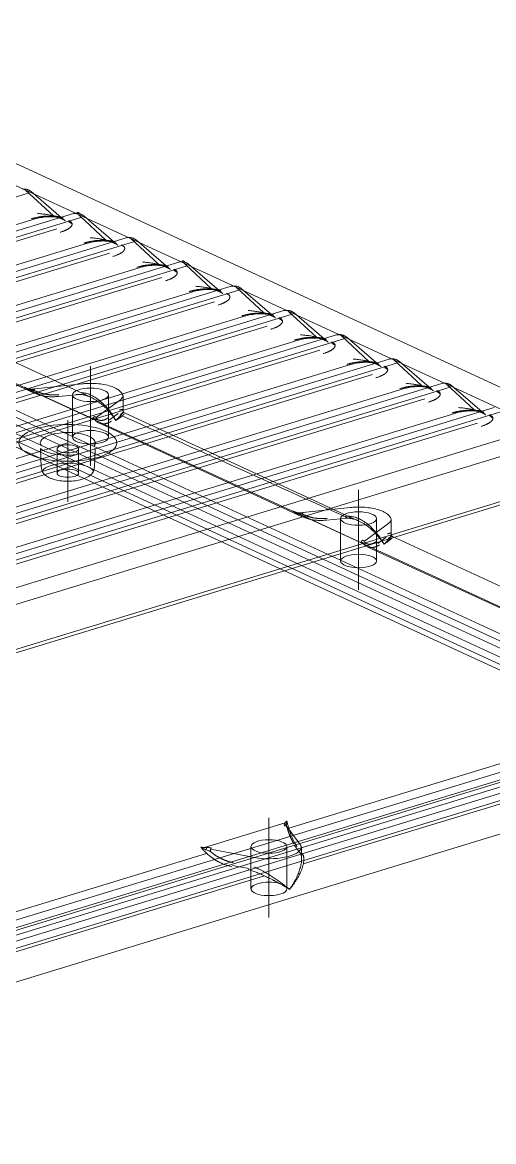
# Model space of a CAD drawing. Header units: millimetres. Extents: x 2028 to 3302, y -96 to 792.
# Drawn here: x 3056 to 3128.1, y 487.1 to 658.4 of the extents above; entities that cross this region are included whole.
import ezdxf

# ---------------------------------------------------------------- set-up
doc = ezdxf.new("R2010")
doc.units = ezdxf.units.MM
doc.layers.get('0').update_dxf_attribs({"linetype": 'CONTINUOUS'})

msp = doc.modelspace()

# ---------------------------------------------------------------- linework, layer by layer
at = {"lineweight": 18}
for p, q in [((3148.202, 593.733), (3008.061, 658.379)), ((3143.863, 592.391), (3008.575, 654.798)), ((3056.867, 632.235), (2932.182, 594.14)), ((3056.461, 632.733), (3060.706, 628.795)), ((3056.954, 632.705), (3056.805, 632.774)), ((3061.874, 628.549), (3057.304, 632.48)), ((3063.786, 629.134), (3013.733, 613.841)), ((3064.915, 628.522), (3014.861, 613.229)), ((3061.552, 628.475), (3062.483, 628.046)), ((3062.386, 628.108), (3061.874, 628.549)), ((3064.805, 628.746), (3068.754, 625.082)), ((3065.002, 628.992), (3064.853, 629.061)), ((3069.922, 624.837), (3065.352, 628.767)), ((2926.335, 588.12), (3057.896, 628.315)), ((3061.225, 626.773), (2937.122, 588.856)), ((3071.835, 625.421), (2947.15, 587.326)), ((3072.557, 625.308), (3076.802, 621.37)), ((3073.05, 625.28), (3072.901, 625.349)), ((3077.97, 621.124), (3073.4, 625.055)), ((3072.963, 624.81), (2948.279, 586.715)), ((3012.452, 608.26), (3065.944, 624.603)), ((3069.6, 624.762), (3070.531, 624.333)), ((3070.434, 624.396), (3069.922, 624.837)), ((3079.883, 621.709), (3012, 600.968)), ((3069.273, 623.061), (3015.909, 606.756)), ((3081.098, 621.567), (3080.949, 621.636)), ((2942.431, 580.694), (3073.992, 620.89)), ((3081.011, 621.097), (3013.128, 600.357)), ((3015.784, 621.215), (3056.613, 602.381)), ((3077.648, 621.05), (3078.579, 620.621)), ((3078.482, 620.683), (3077.97, 621.124)), ((3080.901, 621.321), (3084.85, 617.657)), ((3086.018, 617.412), (3081.448, 621.342)), ((3077.321, 619.348), (2953.218, 581.431)), ((3152.633, 553.937), (3010.907, 619.315)), ((3087.931, 617.996), (2963.246, 579.901)), ((3089.059, 617.385), (2964.375, 579.29)), ((3150.124, 551.537), (3008.398, 616.914)), ((3010.719, 595.387), (3082.04, 617.178)), ((3011.656, 617.91), (3153.382, 552.533)), ((3153.398, 551.421), (3011.672, 616.798)), ((3066.43, 601.015), (3030.547, 617.568)), ((3085.696, 617.337), (3086.627, 616.908)), ((3086.53, 616.971), (3086.018, 617.412)), ((3088.653, 617.883), (3092.898, 613.945)), ((3089.146, 617.855), (3088.997, 617.924)), ((3094.066, 613.699), (3089.496, 617.63)), ((3008.382, 615.793), (3150.108, 550.416)), ((3085.369, 615.636), (3014.175, 593.884)), ((3026.652, 616.013), (3057.643, 601.717)), ((2958.528, 573.269), (3090.088, 613.465)), ((3095.979, 614.284), (2971.294, 576.189)), ((3097.107, 613.672), (2972.423, 575.577)), ((3146.691, 551.112), (3009.505, 614.395)), ((3093.745, 613.625), (3094.675, 613.196)), ((3094.579, 613.258), (3094.066, 613.699)), ((3096.701, 614.171), (3100.946, 610.232)), ((3097.194, 614.142), (3097.045, 614.211)), ((3102.114, 609.987), (3097.544, 613.917)), ((3093.417, 611.923), (2969.314, 574.006)), ((2966.576, 569.557), (3098.136, 609.753)), ((3104.027, 610.571), (2979.343, 572.476)), ((3105.155, 609.96), (2980.471, 571.865)), ((3101.793, 609.912), (3102.723, 609.483)), ((3102.627, 609.545), (3102.114, 609.987)), ((3104.749, 610.458), (3108.994, 606.52)), ((3105.242, 610.43), (3105.093, 610.499)), ((3110.162, 606.274), (3105.592, 610.205)), ((3101.465, 608.211), (2977.362, 570.293)), ((3112.075, 606.859), (2987.391, 568.764)), ((3113.203, 606.247), (2988.519, 568.152)), ((3109.841, 606.2), (3110.771, 605.771)), ((3110.675, 605.833), (3110.162, 606.274)), ((3112.797, 606.746), (3117.042, 602.807)), ((3113.29, 606.717), (3113.141, 606.786)), ((3118.21, 602.562), (3113.64, 606.492)), ((2974.624, 565.844), (3106.184, 606.04)), ((3109.513, 604.498), (2985.41, 566.581)), ((3120.123, 603.146), (2995.439, 565.051)), ((3065.1, 603.082), (3057.849, 602.324)), ((3120.845, 603.033), (3125.09, 599.095)), ((3121.339, 603.005), (3121.189, 603.074)), ((3126.258, 598.849), (3121.688, 602.78)), ((2982.672, 562.132), (3114.232, 602.328)), ((3121.251, 602.535), (2996.567, 564.44)), ((3056.549, 602.435), (3066.917, 597.652)), ((3056.814, 602.288), (3097.64, 583.455)), ((3061.48, 601.124), (3064.228, 601.411)), ((3063.626, 601.391), (3063.626, 594.903)), ((3069.126, 594.903), (3069.126, 601.391)), ((3117.889, 602.487), (3118.819, 602.058)), ((3118.723, 602.12), (3118.21, 602.562)), ((3117.561, 600.786), (2993.458, 562.868)), ((3128.171, 599.434), (3003.487, 561.339)), ((3070.814, 600.527), (3067.259, 597.939)), ((3071.376, 598.961), (3071.376, 601.021)), ((2990.72, 558.419), (3122.28, 598.615)), ((3129.299, 598.822), (3004.615, 560.727)), ((3069.299, 597.57), (3070.606, 598.522)), ((3107.459, 582.089), (3071.576, 598.642)), ((3125.937, 598.775), (3126.867, 598.346)), ((3126.771, 598.408), (3126.258, 598.849)), ((3125.609, 597.073), (3001.506, 559.156)), ((3067.681, 597.087), (3098.672, 582.791)), ((2998.768, 554.707), (3130.328, 594.903)), ((2980.312, 568.811), (3062.914, 594.048)), ((3133.657, 593.361), (3002.351, 553.242)), ((3058.736, 593.132), (3058.843, 590.287)), ((3061.264, 593.121), (3061.264, 589.414)), ((3064.564, 589.414), (3064.564, 593.121)), ((3066.985, 590.287), (3067.093, 593.132)), ((3147.618, 590.742), (2973.515, 537.548)), ((3142.98, 588.819), (2976.455, 537.941)), ((3106.13, 584.156), (3098.879, 583.398)), ((3097.578, 583.508), (3107.946, 578.725)), ((3097.839, 583.364), (3138.67, 564.529)), ((3102.51, 582.197), (3105.726, 582.534)), ((3104.655, 582.465), (3104.655, 575.977)), ((3110.155, 575.977), (3110.155, 582.465)), ((3111.843, 581.6), (3108.289, 579.013)), ((3112.405, 580.035), (3112.405, 582.094)), ((3110.328, 578.644), (3111.636, 579.596)), ((3148.489, 563.162), (3112.605, 579.715)), ((3108.71, 578.16), (3139.701, 563.864)), ((3147.264, 549.225), (2975.913, 496.871)), ((3149.331, 547.575), (2975.187, 494.368)), ((2975.201, 495.479), (3146.552, 547.832)), ((2977.043, 495.651), (3145.609, 547.153)), ((3149.203, 546.609), (2977.852, 494.256)), ((2977.865, 493.133), (3152.009, 546.34)), ((3134.569, 546.645), (3096.723, 535.082)), ((3168.2, 546.148), (2975.075, 487.142)), ((3143.42, 543.212), (3098.946, 529.623)), ((3096.148, 535.913), (3083.803, 532.141)), ((3098.441, 532.622), (3096.422, 535.344)), ((3084.155, 531.242), (3046.311, 519.68)), ((3091.473, 530.608), (3084.783, 531.903)), ((3090.939, 532.291), (3090.939, 525.803)), ((3096.439, 525.803), (3096.439, 532.291)), ((3097.614, 532.453), (3098.38, 531.421)), ((3098.689, 530.393), (3098.689, 531.92)), ((3088.099, 529.407), (3090.634, 528.916)), ((3093.006, 527.808), (3048.532, 514.22))]:
    msp.add_line(p, q, dxfattribs=at)
for centre, major_axis, ratio, start_param, end_param in [((3056.177, 631.412), (0.628, 1.362), 0.7188731, 0.0000046, 0.070789), ((3056.326, 631.343), (-0.628, -1.362), 0.7188731, 3.1415972, 3.213007), ((3056.326, 631.343), (0.978, 1.137), 0.6320865, 6.2166615, 6.2831716), ((3062.181, 629.837), (-0.628, -1.362), 0.7188731, 6.0682997, 6.8536957), ((3064.225, 627.699), (0.438, -1.435), 0.5850486, 2.8901189, 3.1416097), ((3065.87, 628.202), (-1.492, 1.105), 0.1368303, 5.6981965, 6.5990448), ((3065.87, 628.202), (-1.492, 1.105), 0.1368303, 0.3158595, 0.4131854), ((3065.87, 628.202), (-1.492, 1.105), 0.1368303, 0.4131854, 0.4537659), ((3065.87, 628.202), (-1.492, 1.105), 0.1368303, 0.4537659, 0.5681943), ((3065.87, 628.202), (-1.492, 1.105), 0.1368303, 0.5681953, 0.882341), ((3064.225, 627.699), (0.628, 1.362), 0.7188731, 0.0000046, 0.0710092), ((3064.374, 627.63), (-0.628, -1.362), 0.7188731, 3.1415972, 3.2241373), ((3064.374, 627.63), (0.978, 1.137), 0.6320865, 6.2166615, 6.2831716), ((3064.848, 628.607), (-2.108, 0.143), 0.6571079, 0.5397971, 0.9647169), ((3072.273, 623.987), (0.438, -1.435), 0.5850486, 2.8905779, 3.1416086), ((3072.273, 623.987), (0.628, 1.362), 0.7188731, 0.0000046, 0.070789), ((3072.422, 623.918), (-0.628, -1.362), 0.7188731, 3.1415972, 3.213007), ((3072.422, 623.918), (0.978, 1.137), 0.6320865, 6.2166615, 6.2831716), ((3070.229, 626.124), (-0.628, -1.362), 0.7188731, 6.0682972, 6.8536957), ((3080.321, 620.274), (0.438, -1.435), 0.5850486, 2.8905778, 3.1416085), ((3081.966, 620.777), (-1.492, 1.105), 0.1368303, 5.6981965, 6.598976), ((3081.966, 620.777), (-1.492, 1.105), 0.1368303, 0.3157908, 0.4132072), ((3081.966, 620.777), (-1.492, 1.105), 0.1368303, 0.4132085, 0.4538806), ((3081.966, 620.777), (-1.492, 1.105), 0.1368303, 0.4538806, 0.5681953), ((3081.966, 620.777), (-1.492, 1.105), 0.1368303, 0.5681953, 0.882341), ((3080.321, 620.274), (0.628, 1.362), 0.7188731, 0.0000046, 0.070789), ((3080.47, 620.205), (-0.628, -1.362), 0.7188731, 3.1415972, 3.2241373), ((3078.277, 622.412), (-0.628, -1.362), 0.7188731, 6.0682972, 6.8536957), ((3080.944, 621.182), (-2.108, 0.143), 0.6571079, 0.5397971, 0.9647169), ((3080.47, 620.205), (0.978, 1.137), 0.6320865, 6.2166615, 6.2831716), ((3086.325, 618.699), (-0.628, -1.362), 0.7188731, 6.0682972, 6.8536957), ((3088.369, 616.562), (0.438, -1.435), 0.5850486, 2.8905779, 3.1416086), ((3088.369, 616.562), (0.628, 1.362), 0.7188731, 0.0000046, 0.070789), ((3088.518, 616.493), (-0.628, -1.362), 0.7188731, 3.1415972, 3.213007), ((3088.518, 616.493), (0.978, 1.137), 0.6320865, 6.2166615, 6.2831716), ((3094.373, 614.987), (-0.628, -1.362), 0.7188731, 6.0682972, 6.8536957), ((3097.04, 613.757), (-2.108, 0.143), 0.6571079, 0.5397971, 0.9647169), ((3096.417, 612.849), (0.438, -1.435), 0.5850486, 2.8905779, 3.1416086), ((3096.417, 612.849), (0.628, 1.362), 0.7188731, 0.0000046, 0.070789), ((3096.566, 612.78), (-0.628, -1.362), 0.7188731, 3.1415972, 3.213007), ((3096.566, 612.78), (0.978, 1.137), 0.6320865, 6.2166615, 6.2831716), ((3102.421, 611.274), (-0.628, -1.362), 0.7188731, 6.0682972, 6.8536957), ((3104.465, 609.137), (0.438, -1.435), 0.5850486, 2.8905779, 3.1416086), ((3104.465, 609.137), (0.628, 1.362), 0.7188731, 0.0000046, 0.070789), ((3104.614, 609.068), (-0.628, -1.362), 0.7188731, 3.1415972, 3.213007), ((3104.614, 609.068), (0.978, 1.137), 0.6320865, 6.2166615, 6.2831716), ((3105.088, 610.044), (-2.108, 0.143), 0.6571079, 0.5397971, 0.964717), ((3110.469, 607.562), (-0.628, -1.362), 0.7188731, 6.0682997, 6.8536957), ((3112.513, 605.424), (0.438, -1.435), 0.5850486, 2.8905779, 3.1416086), ((3112.513, 605.424), (0.628, 1.362), 0.7188731, 0.0000046, 0.070789), ((3112.662, 605.355), (-0.628, -1.362), 0.7188731, 3.1415972, 3.213007), ((3112.662, 605.355), (0.978, 1.137), 0.6320865, 6.2166615, 6.2831716), ((3113.136, 606.332), (-2.108, 0.143), 0.6571079, 0.5397971, 0.964717), ((3065.142, 602.684), (0.042, -0.398), 0.2486283, 2.7435769, 3.1416051), ((3120.561, 601.712), (0.438, -1.435), 0.5850486, 2.8905779, 3.1416086), ((3120.561, 601.712), (0.628, 1.362), 0.7188731, 0.0000046, 0.070789), ((3120.71, 601.643), (-0.628, -1.362), 0.7188731, 3.1415972, 3.213007), ((3120.71, 601.643), (0.978, 1.137), 0.6320865, 6.2166615, 6.2831716), ((3057.103, 601.892), (-0.011, -0.4), 0.0697684, 2.3733586, 3.5274313), ((3057.891, 601.926), (0.042, -0.398), 0.2486283, 2.7435769, 4.3143732), ((3061.43, 601.601), (-0.05, 0.477), 0.2486283, 2.7435769, 3.1416051), ((3064.178, 598.2), (3.705, 1.074), 0.8307391, 1.1596799, 1.3344782), ((3064.178, 601.888), (-0.05, 0.477), 0.2486283, 2.7435769, 3.1416051), ((3066.376, 601.391), (5, 0), 0.3754192, 5.8044138, 6.201329), ((3118.517, 603.849), (-0.628, -1.362), 0.7188731, 6.0682972, 6.8536957), ((3121.184, 602.619), (-2.108, 0.143), 0.6571079, 0.5397971, 0.9647169), ((3066.376, 601.021), (5, 0), 0.3754192, 6.2481555, 6.2831863), ((3066.765, 597.435), (-0.378, 0.131), 0.9191297, 3.8662911, 5.0203638), ((3067.014, 597.718), (-0.235, 0.323), 0.8237687, 3.9886362, 5.5594326), ((3070.9, 595.099), (0.744, 3.495), 0.4111656, 0.3029806, 0.4777836), ((3126.565, 600.137), (-0.628, -1.362), 0.7188731, 6.0682972, 6.8536957), ((3129.232, 598.907), (-2.108, 0.143), 0.6571079, 0.5397971, 0.9647169), ((3062.914, 594.048), (4.212, 0), 0.3754192, 5.9817351, 9.7262277), ((3062.914, 589.414), (-4.038, 0), 0.3754192, 3.354885, 6.0680173), ((3106.171, 583.758), (0.042, -0.398), 0.2486283, 2.7435769, 3.1416051), ((3098.132, 582.965), (-0.011, -0.4), 0.0697684, 2.3733586, 3.5274313), ((3098.92, 583), (0.042, -0.398), 0.2486283, 2.7435769, 4.3143732), ((3102.46, 582.675), (-0.05, 0.477), 0.2486283, 2.7435769, 3.1416051), ((3105.336, 579.099), (3.952, 1.623), 0.845475, 1.0617145, 1.2365127), ((3105.935, 582.982), (0.025, 0.479), 0.3054171, 3.2709797, 4.3575126), ((3107.405, 582.465), (5, 0), 0.3754192, 5.8044138, 6.201329), ((3107.405, 582.094), (5, 0), 0.3754192, 6.2481555, 6.2831863), ((3107.794, 578.508), (-0.378, 0.131), 0.9191297, 3.8662911, 5.0203638), ((3108.044, 578.791), (-0.235, 0.323), 0.8237687, 3.9886362, 5.5594326), ((3111.93, 576.172), (0.744, 3.495), 0.4111656, 0.3029806, 0.4777789), ((3096.009, 535.401), (-0.392, 0.079), 0.9242255, 3.7420614, 4.8961342), ((3096.101, 535.106), (-0.321, -0.238), 0.8928854, 3.1416144, 4.1274375), ((3096.101, 535.106), (-0.321, -0.238), 0.8928854, 2.5566412, 3.1416166), ((3084.137, 531.774), (0.019, 0.4), 0.1194193, 0.3877702, 1.541843), ((3084.89, 531.68), (0.076, 0.393), 0.4248124, 0.4276119, 1.9984083), ((3093.689, 532.291), (5, 0), 0.3754192, 4.2533345, 6.1742353), ((3098.765, 528.018), (-0.366, 3.545), 0.2201984, 5.6702863, 5.8450846), ((3090.506, 525.495), (-3.116, 2.097), 0.8180808, 5.040797, 5.2155953), ((3093.689, 525.803), (2.75, 0), 0.3754192, 2.2539204, 6.2831853), ((3093.689, 525.803), (2.75, 0), 0.3754192, 0.9158965, 2.2539204), ((3093.689, 525.803), (2.75, 0), 0.3754192, 0, 0.2153215)]:
    msp.add_ellipse(centre, major_axis=major_axis, ratio=ratio, start_param=start_param, end_param=end_param, dxfattribs=at)
for centre, major_axis in [((3066.376, 601.391), (-2.75, 0)), ((3062.914, 594.048), (7.5, 0)), ((3066.376, 594.903), (2.75, 0)), ((3062.914, 593.121), (1.65, 0)), ((3062.914, 589.414), (-1.65, 0)), ((3107.405, 582.465), (-2.75, 0)), ((3107.405, 575.977), (2.75, 0)), ((3093.689, 532.291), (-2.75, 0))]:
    msp.add_ellipse(centre, major_axis=major_axis, ratio=0.3754192, dxfattribs=at)
for points, degree, knots in [([(3056.772, 632.788), (3056.711, 632.813), (3056.58, 632.854), (3056.348, 632.886), (3056.136, 632.888), (3056.006, 632.868), (3055.961, 632.859)], 3, [0, 0, 0, 0, 0.2698161, 0.551991, 0.8448122, 1, 1, 1, 1]), ([(3057.355, 628.328), (3058.495, 628.677), (3059.753, 628.746), (3061.341, 628.833), (3062.181, 628.447)], 2, [0, 0, 0, 0.5, 0.5, 1, 1, 1]), ([(3057.756, 628.273), (3057.991, 628.347), (3058.529, 628.484), (3059.329, 628.608), (3060.072, 628.655), (3060.576, 628.649), (3060.968, 628.613), (3061.239, 628.571), (3061.466, 628.513), (3061.567, 628.473), (3061.606, 628.452)], 3, [0, 0, 0, 0, 0.2127582, 0.456437, 0.5885744, 0.7251394, 0.7943034, 0.863256, 0.9316991, 1, 1, 1, 1]), ([(3058.297, 629.145), (3058.303, 629.144), (3058.441, 629.133), (3058.708, 629.108), (3059.1, 629.064), (3059.471, 629.016), (3059.817, 628.964), (3060.137, 628.91), (3060.43, 628.855), (3060.692, 628.799), (3060.916, 628.745), (3061.098, 628.695), (3061.239, 628.65), (3061.318, 628.62), (3061.353, 628.605), (3061.358, 628.603)], 3, [0, 0, 0, 0, 0.006414, 0.14135, 0.2643815, 0.3765688, 0.4790303, 0.5727643, 0.6594073, 0.739924, 0.8132039, 0.8789928, 0.9379853, 0.9915726, 1, 1, 1, 1]), ([(3064.82, 629.076), (3064.759, 629.1), (3064.628, 629.141), (3064.397, 629.174), (3064.184, 629.176), (3064.055, 629.156), (3064.01, 629.147)], 3, [0, 0, 0, 0, 0.2699047, 0.5521593, 0.8450599, 1, 1, 1, 1]), ([(3063.067, 628.038), (3063.906, 627.649), (3063.353, 627.077), (3062.915, 626.626), (3061.766, 626.275)], 2, [0, 0, 0, 0.5, 0.5, 1, 1, 1]), ([(3065.403, 624.616), (3066.543, 624.964), (3067.801, 625.033), (3069.389, 625.12), (3070.229, 624.734)], 2, [0, 0, 0, 0.5, 0.5, 1, 1, 1]), ([(3066.345, 625.432), (3066.351, 625.432), (3066.489, 625.42), (3066.756, 625.396), (3067.148, 625.352), (3067.519, 625.303), (3067.865, 625.251), (3068.185, 625.198), (3068.478, 625.142), (3068.74, 625.087), (3068.964, 625.033), (3069.146, 624.982), (3069.287, 624.937), (3069.366, 624.907), (3069.401, 624.892), (3069.406, 624.89)], 3, [0, 0, 0, 0, 0.0064139, 0.14135, 0.2643814, 0.3765687, 0.4790303, 0.5727642, 0.6594073, 0.739924, 0.8132039, 0.8789928, 0.9379853, 0.9915726, 1, 1, 1, 1]), ([(3072.868, 625.363), (3072.808, 625.388), (3072.676, 625.429), (3072.445, 625.461), (3072.232, 625.463), (3072.102, 625.443), (3072.057, 625.434)], 3, [0, 0, 0, 0, 0.2698161, 0.551991, 0.8448122, 1, 1, 1, 1]), ([(3065.824, 624.567), (3066.061, 624.641), (3066.601, 624.776), (3067.402, 624.899), (3068.146, 624.943), (3068.651, 624.935), (3069.042, 624.898), (3069.311, 624.853), (3069.535, 624.794), (3069.633, 624.754), (3069.671, 624.733)], 3, [0, 0, 0, 0, 0.2125926, 0.4561188, 0.5882094, 0.7247603, 0.7939454, 0.8629494, 0.9315042, 1, 1, 1, 1]), ([(3071.115, 624.325), (3071.954, 623.936), (3071.401, 623.365), (3070.963, 622.913), (3069.814, 622.562)], 2, [0, 0, 0, 0.5, 0.5, 1, 1, 1]), ([(3074.393, 621.72), (3074.399, 621.719), (3074.537, 621.708), (3074.804, 621.683), (3075.196, 621.639), (3075.567, 621.59), (3075.913, 621.539), (3076.233, 621.485), (3076.526, 621.43), (3076.788, 621.374), (3077.012, 621.32), (3077.194, 621.27), (3077.335, 621.225), (3077.414, 621.195), (3077.449, 621.18), (3077.454, 621.178)], 3, [0, 0, 0, 0, 0.0064139, 0.14135, 0.2643814, 0.3765687, 0.4790303, 0.5727642, 0.6594073, 0.739924, 0.8132039, 0.8789928, 0.9379853, 0.9915726, 1, 1, 1, 1]), ([(3080.916, 621.65), (3080.856, 621.675), (3080.724, 621.716), (3080.493, 621.749), (3080.28, 621.751), (3080.15, 621.731), (3080.105, 621.722)], 3, [0, 0, 0, 0, 0.269816, 0.5519909, 0.8448121, 1, 1, 1, 1]), ([(3073.451, 620.903), (3074.591, 621.252), (3075.849, 621.321), (3077.437, 621.408), (3078.277, 621.022)], 2, [0, 0, 0, 0.5, 0.5, 1, 1, 1]), ([(3073.872, 620.854), (3074.109, 620.928), (3074.649, 621.063), (3075.45, 621.186), (3076.194, 621.231), (3076.699, 621.223), (3077.09, 621.185), (3077.359, 621.141), (3077.583, 621.081), (3077.681, 621.041), (3077.719, 621.02)], 3, [0, 0, 0, 0, 0.2125926, 0.4561188, 0.5882094, 0.7247603, 0.7939454, 0.8629494, 0.9315042, 1, 1, 1, 1]), ([(3079.163, 620.613), (3080.002, 620.224), (3079.449, 619.652), (3079.011, 619.201), (3077.862, 618.85)], 2, [0, 0, 0, 0.5, 0.5, 1, 1, 1]), ([(3081.499, 617.191), (3082.639, 617.539), (3083.897, 617.608), (3085.485, 617.695), (3086.325, 617.309)], 2, [0, 0, 0, 0.5, 0.5, 1, 1, 1]), ([(3081.92, 617.142), (3082.157, 617.216), (3082.697, 617.351), (3083.498, 617.474), (3084.243, 617.518), (3084.747, 617.51), (3085.138, 617.473), (3085.407, 617.428), (3085.631, 617.369), (3085.729, 617.329), (3085.767, 617.308)], 3, [0, 0, 0, 0, 0.2125926, 0.4561188, 0.5882094, 0.7247603, 0.7939454, 0.8629494, 0.9315042, 1, 1, 1, 1]), ([(3082.441, 618.007), (3082.447, 618.007), (3082.585, 617.995), (3082.852, 617.971), (3083.244, 617.927), (3083.615, 617.878), (3083.961, 617.826), (3084.281, 617.773), (3084.574, 617.717), (3084.836, 617.662), (3085.06, 617.608), (3085.242, 617.557), (3085.383, 617.512), (3085.462, 617.482), (3085.497, 617.467), (3085.502, 617.465)], 3, [0, 0, 0, 0, 0.0064139, 0.14135, 0.2643814, 0.3765687, 0.4790303, 0.5727642, 0.6594073, 0.739924, 0.8132039, 0.8789928, 0.9379853, 0.9915726, 1, 1, 1, 1]), ([(3087.211, 616.9), (3088.05, 616.511), (3087.497, 615.94), (3087.059, 615.488), (3085.91, 615.137)], 2, [0, 0, 0, 0.5, 0.5, 1, 1, 1]), ([(3088.964, 617.938), (3088.904, 617.963), (3088.772, 618.004), (3088.541, 618.036), (3088.328, 618.038), (3088.198, 618.018), (3088.153, 618.009)], 3, [0, 0, 0, 0, 0.2698161, 0.551991, 0.8448122, 1, 1, 1, 1]), ([(3089.547, 613.478), (3090.687, 613.827), (3091.945, 613.896), (3093.533, 613.983), (3094.373, 613.597)], 2, [0, 0, 0, 0.5, 0.5, 1, 1, 1]), ([(3089.969, 613.429), (3090.205, 613.503), (3090.745, 613.638), (3091.546, 613.761), (3092.291, 613.806), (3092.795, 613.798), (3093.186, 613.76), (3093.455, 613.716), (3093.679, 613.656), (3093.777, 613.616), (3093.815, 613.595)], 3, [0, 0, 0, 0, 0.2125926, 0.4561188, 0.5882094, 0.7247603, 0.7939454, 0.8629494, 0.9315042, 1, 1, 1, 1]), ([(3090.489, 614.295), (3090.495, 614.294), (3090.633, 614.283), (3090.9, 614.258), (3091.292, 614.214), (3091.663, 614.165), (3092.009, 614.114), (3092.329, 614.06), (3092.622, 614.005), (3092.884, 613.949), (3093.108, 613.895), (3093.29, 613.845), (3093.431, 613.8), (3093.51, 613.769), (3093.545, 613.755), (3093.55, 613.752)], 3, [0, 0, 0, 0, 0.0064139, 0.14135, 0.2643814, 0.3765687, 0.4790303, 0.5727642, 0.6594073, 0.739924, 0.8132039, 0.8789928, 0.9379853, 0.9915726, 1, 1, 1, 1]), ([(3095.259, 613.188), (3096.098, 612.799), (3095.545, 612.227), (3095.108, 611.776), (3093.958, 611.425)], 2, [0, 0, 0, 0.5, 0.5, 1, 1, 1]), ([(3097.012, 614.225), (3096.952, 614.25), (3096.82, 614.291), (3096.589, 614.324), (3096.376, 614.326), (3096.247, 614.306), (3096.201, 614.297)], 3, [0, 0, 0, 0, 0.2698161, 0.551991, 0.8448122, 1, 1, 1, 1]), ([(3097.595, 609.766), (3098.735, 610.114), (3099.993, 610.183), (3101.581, 610.27), (3102.421, 609.884)], 2, [0, 0, 0, 0.5, 0.5, 1, 1, 1]), ([(3098.017, 609.717), (3098.253, 609.79), (3098.793, 609.926), (3099.594, 610.049), (3100.339, 610.093), (3100.843, 610.085), (3101.234, 610.048), (3101.503, 610.003), (3101.727, 609.944), (3101.825, 609.904), (3101.863, 609.883)], 3, [0, 0, 0, 0, 0.2125926, 0.4561188, 0.5882094, 0.7247603, 0.7939454, 0.8629494, 0.9315042, 1, 1, 1, 1]), ([(3098.537, 610.582), (3098.543, 610.582), (3098.681, 610.57), (3098.948, 610.546), (3099.34, 610.502), (3099.711, 610.453), (3100.057, 610.401), (3100.377, 610.348), (3100.67, 610.292), (3100.932, 610.237), (3101.156, 610.183), (3101.338, 610.132), (3101.479, 610.087), (3101.558, 610.057), (3101.594, 610.042), (3101.598, 610.04)], 3, [0, 0, 0, 0, 0.0064139, 0.14135, 0.2643814, 0.3765687, 0.4790303, 0.5727642, 0.6594073, 0.739924, 0.8132039, 0.8789928, 0.9379853, 0.9915726, 1, 1, 1, 1]), ([(3105.06, 610.513), (3105, 610.538), (3104.868, 610.579), (3104.637, 610.611), (3104.424, 610.613), (3104.295, 610.593), (3104.249, 610.584)], 3, [0, 0, 0, 0, 0.2698161, 0.551991, 0.8448122, 1, 1, 1, 1]), ([(3103.307, 609.475), (3104.146, 609.086), (3103.593, 608.515), (3103.156, 608.063), (3102.006, 607.712)], 2, [0, 0, 0, 0.5, 0.5, 1, 1, 1]), ([(3105.643, 606.053), (3106.783, 606.402), (3108.041, 606.471), (3109.629, 606.558), (3110.469, 606.172)], 2, [0, 0, 0, 0.5, 0.5, 1, 1, 1]), ([(3106.044, 605.998), (3106.281, 606.073), (3106.822, 606.21), (3107.627, 606.335), (3108.375, 606.381), (3108.883, 606.373), (3109.276, 606.336), (3109.547, 606.292), (3109.772, 606.232), (3109.87, 606.192), (3109.908, 606.171)], 3, [0, 0, 0, 0, 0.2127039, 0.4563464, 0.5884823, 0.7250424, 0.7942041, 0.8631539, 0.9316185, 1, 1, 1, 1]), ([(3106.585, 606.87), (3106.591, 606.869), (3106.729, 606.858), (3106.996, 606.833), (3107.388, 606.789), (3107.759, 606.74), (3108.105, 606.689), (3108.425, 606.635), (3108.718, 606.58), (3108.98, 606.524), (3109.204, 606.47), (3109.386, 606.42), (3109.527, 606.375), (3109.606, 606.344), (3109.642, 606.33), (3109.646, 606.327)], 3, [0, 0, 0, 0, 0.006414, 0.14135, 0.2643815, 0.3765688, 0.4790303, 0.5727643, 0.6594073, 0.739924, 0.8132039, 0.8789928, 0.9379853, 0.9915726, 1, 1, 1, 1]), ([(3113.108, 606.8), (3113.048, 606.825), (3112.916, 606.866), (3112.685, 606.899), (3112.472, 606.901), (3112.343, 606.881), (3112.298, 606.872)], 3, [0, 0, 0, 0, 0.2698161, 0.551991, 0.8448122, 1, 1, 1, 1]), ([(3066.376, 590.513), (3066.376, 593.513), (3066.376, 605.782)], 1, [0, 0, 0.1964823, 1, 1]), ([(3111.355, 605.763), (3112.194, 605.374), (3111.641, 604.802), (3111.204, 604.351), (3110.054, 604)], 2, [0, 0, 0, 0.5, 0.5, 1, 1, 1]), ([(3071.34, 600.926), (3071.36, 601), (3071.397, 601.25), (3071.201, 601.674), (3070.784, 602.111), (3070.133, 602.494), (3069.249, 602.81), (3068.188, 603.033), (3067.035, 603.149), (3065.982, 603.154), (3065.349, 603.108), (3065.1, 603.082)], 3, [0, 0, 0, 0, 0.0445148, 0.1540909, 0.2651404, 0.3913805, 0.5247085, 0.6561398, 0.7861773, 0.9156471, 1, 1, 1, 1]), ([(3113.691, 602.341), (3114.831, 602.689), (3116.089, 602.758), (3117.677, 602.845), (3118.517, 602.459)], 2, [0, 0, 0, 0.5, 0.5, 1, 1, 1]), ([(3114.633, 603.157), (3114.639, 603.157), (3114.777, 603.145), (3115.044, 603.121), (3115.437, 603.077), (3115.807, 603.028), (3116.153, 602.976), (3116.474, 602.923), (3116.766, 602.867), (3117.028, 602.812), (3117.252, 602.758), (3117.434, 602.707), (3117.576, 602.662), (3117.654, 602.632), (3117.69, 602.617), (3117.694, 602.615)], 3, [0, 0, 0, 0, 0.0064139, 0.14135, 0.2643814, 0.3765687, 0.4790303, 0.5727642, 0.6594073, 0.739924, 0.8132039, 0.8789928, 0.9379853, 0.9915726, 1, 1, 1, 1]), ([(3121.156, 603.088), (3121.096, 603.113), (3120.964, 603.154), (3120.733, 603.186), (3120.52, 603.188), (3120.391, 603.168), (3120.346, 603.159)], 3, [0, 0, 0, 0, 0.2698161, 0.551991, 0.8448122, 1, 1, 1, 1]), ([(3056.31, 602.561), (3056.342, 602.538), (3056.416, 602.486), (3056.546, 602.407), (3056.726, 602.313), (3056.925, 602.232), (3057.071, 602.194), (3057.13, 602.179)], 3, [0, 0, 0, 0, 0.1295045, 0.2962661, 0.5002465, 0.7994418, 1, 1, 1, 1]), ([(3057.103, 602.263), (3057.073, 602.268), (3057.01, 602.278), (3056.911, 602.301), (3056.803, 602.333), (3056.678, 602.378), (3056.509, 602.449), (3056.386, 602.518), (3056.31, 602.561)], 3, [0, 0, 0, 0, 0.1049557, 0.2232273, 0.3548834, 0.4999735, 0.6902475, 1, 1, 1, 1]), ([(3056.31, 602.561), (3056.37, 602.511), (3056.493, 602.41), (3056.687, 602.267), (3056.891, 602.128), (3057.107, 601.995), (3057.335, 601.868), (3057.574, 601.748), (3057.824, 601.635), (3058.085, 601.531), (3058.357, 601.437), (3058.634, 601.354), (3058.924, 601.281), (3059.238, 601.217), (3059.594, 601.161), (3059.992, 601.12), (3060.434, 601.101), (3060.918, 601.107), (3061.255, 601.139), (3061.43, 601.156)], 3, [0, 0, 0, 0, 0.0445624, 0.0902087, 0.1369434, 0.1847707, 0.2336945, 0.2837185, 0.3348462, 0.3870807, 0.4404251, 0.4948823, 0.5463317, 0.6046828, 0.6699371, 0.7420956, 0.8211588, 0.9071269, 1, 1, 1, 1]), ([(3057.891, 602.297), (3057.855, 602.293), (3057.819, 602.29), (3057.561, 602.267), (3057.33, 602.256), (3057.103, 602.263)], 3, [0, 0, 0, 0, 0.1402623, 0.1402623, 1, 1, 1, 1]), ([(3057.13, 602.179), (3057.174, 602.17), (3057.27, 602.15), (3057.423, 602.123), (3057.597, 602.095), (3057.719, 602.079), (3057.784, 602.071)], 3, [0, 0, 0, 0, 0.1985006, 0.4317407, 0.6991497, 1, 1, 1, 1]), ([(3061.559, 601.428), (3060.548, 601.322), (3059.582, 601.486), (3059.102, 601.568), (3058.198, 601.862), (3057.784, 602.071)], 2, [0, 0, 0, 0.5, 0.5, 0.75, 1, 1, 1]), ([(3064.841, 601.45), (3064.898, 601.446), (3065.014, 601.437), (3065.19, 601.411), (3065.37, 601.377), (3065.555, 601.334), (3065.744, 601.28), (3065.937, 601.217), (3066.133, 601.144), (3066.333, 601.061), (3066.534, 600.967), (3066.739, 600.864), (3066.945, 600.75), (3067.153, 600.626), (3067.363, 600.491), (3067.573, 600.346), (3067.784, 600.191), (3068.013, 600.012), (3068.27, 599.796), (3068.563, 599.533), (3068.88, 599.222), (3069.215, 598.862), (3069.563, 598.45), (3069.919, 597.985), (3070.139, 597.652), (3070.254, 597.479)], 3, [0, 0, 0, 0, 0.0250755, 0.0508668, 0.0774044, 0.1047164, 0.1328286, 0.1617646, 0.1915462, 0.2221931, 0.2537236, 0.2861545, 0.3195012, 0.3537778, 0.3889974, 0.4251719, 0.4623125, 0.5004294, 0.5494172, 0.6058479, 0.6697353, 0.7410885, 0.8199142, 0.9062169, 1, 1, 1, 1]), ([(3070.254, 597.479), (3070.208, 597.561), (3070.12, 597.719), (3069.985, 597.946), (3069.854, 598.153), (3069.73, 598.342), (3069.613, 598.513), (3069.505, 598.666), (3069.405, 598.801), (3069.154, 599.132), (3068.743, 599.618), (3068.097, 600.256), (3067.418, 600.803), (3066.808, 601.184), (3066.341, 601.407), (3066.006, 601.538), (3065.676, 601.636), (3065.352, 601.705), (3065.14, 601.725), (3065.035, 601.735)], 3, [0, 0, 0, 0, 0.0412429, 0.0796205, 0.1151329, 0.1477803, 0.1775626, 0.2044801, 0.2285331, 0.2497218, 0.3825876, 0.4995278, 0.634065, 0.7505504, 0.803992, 0.8554652, 0.9051524, 0.9532563, 1, 1, 1, 1]), ([(3114.113, 602.292), (3114.349, 602.365), (3114.889, 602.501), (3115.69, 602.624), (3116.435, 602.668), (3116.939, 602.66), (3117.33, 602.623), (3117.6, 602.578), (3117.823, 602.519), (3117.921, 602.479), (3117.959, 602.457)], 3, [0, 0, 0, 0, 0.2125926, 0.4561188, 0.5882094, 0.7247603, 0.7939454, 0.8629494, 0.9315042, 1, 1, 1, 1]), ([(3119.403, 602.05), (3120.242, 601.661), (3119.689, 601.09), (3119.252, 600.638), (3118.102, 600.287)], 2, [0, 0, 0, 0.5, 0.5, 1, 1, 1]), ([(3122.681, 599.445), (3122.687, 599.444), (3122.826, 599.433), (3123.092, 599.408), (3123.485, 599.364), (3123.855, 599.315), (3124.201, 599.264), (3124.522, 599.21), (3124.814, 599.155), (3125.076, 599.099), (3125.3, 599.045), (3125.482, 598.995), (3125.624, 598.95), (3125.703, 598.919), (3125.738, 598.904), (3125.742, 598.902)], 3, [0, 0, 0, 0, 0.0064139, 0.14135, 0.2643814, 0.3765687, 0.4790303, 0.5727642, 0.6594073, 0.739924, 0.8132039, 0.8789928, 0.9379853, 0.9915726, 1, 1, 1, 1]), ([(3066.765, 597.806), (3066.794, 597.89), (3066.868, 597.973), (3066.981, 598.063), (3066.997, 598.076), (3067.014, 598.088)], 3, [0, 0, 0, 0, 0.8597377, 0.8597377, 1, 1, 1, 1]), ([(3067.014, 597.623), (3066.996, 597.627), (3066.962, 597.633), (3066.921, 597.649), (3066.891, 597.665), (3066.85, 597.691), (3066.805, 597.73), (3066.777, 597.783), (3066.765, 597.806)], 3, [0, 0, 0, 0, 0.1698513, 0.3098315, 0.4199386, 0.5001723, 0.7768276, 1, 1, 1, 1]), ([(3067.128, 597.568), (3067.12, 597.563), (3067.1, 597.554), (3067.073, 597.548), (3067.044, 597.554), (3067.023, 597.578), (3067.017, 597.61), (3067.014, 597.623)], 3, [0, 0, 0, 0, 0.1227874, 0.2893827, 0.4998847, 0.7918109, 1, 1, 1, 1]), ([(3069.593, 597.391), (3069.548, 597.361), (3069.46, 597.303), (3069.33, 597.228), (3069.205, 597.163), (3069.085, 597.109), (3068.971, 597.064), (3068.863, 597.028), (3068.76, 596.999), (3068.662, 596.977), (3068.57, 596.962), (3068.483, 596.951), (3068.402, 596.946), (3068.326, 596.944), (3068.255, 596.946), (3068.13, 596.954), (3067.954, 596.984), (3067.734, 597.057), (3067.531, 597.161), (3067.343, 597.291), (3067.171, 597.443), (3067.066, 597.564), (3067.014, 597.623)], 3, [0, 0, 0, 0, 0.0472878, 0.0928515, 0.1366913, 0.1788073, 0.2191993, 0.2578677, 0.2948123, 0.3300333, 0.3635309, 0.3953052, 0.4253563, 0.4536844, 0.4802898, 0.5051729, 0.5952824, 0.6823164, 0.7662886, 0.8472147, 0.925112, 1, 1, 1, 1]), ([(3067.37, 597.649), (3067.314, 597.634), (3067.216, 597.608), (3067.155, 597.58), (3067.128, 597.568)], 3, [0, 0, 0, 0, 0.568288, 1, 1, 1, 1]), ([(3070.82, 599.066), (3070.847, 599.076), (3070.901, 599.095), (3070.975, 599.116), (3071.043, 599.132), (3071.106, 599.142), (3071.162, 599.145), (3071.213, 599.143), (3071.257, 599.135), (3071.294, 599.12), (3071.354, 599.079), (3071.394, 598.969), (3071.339, 598.761), (3071.186, 598.491), (3070.993, 598.239), (3070.777, 597.992), (3070.559, 597.763), (3070.363, 597.58), (3070.254, 597.479)], 3, [0, 0, 0, 0, 0.0258152, 0.0520193, 0.0786529, 0.1057547, 0.1333614, 0.1615076, 0.1902263, 0.2195481, 0.2495021, 0.3659476, 0.5005208, 0.6174232, 0.750323, 0.8131615, 0.8963876, 1, 1, 1, 1]), ([(3070.254, 597.479), (3070.306, 597.512), (3070.409, 597.579), (3070.551, 597.674), (3070.68, 597.764), (3070.797, 597.847), (3070.903, 597.924), (3070.998, 597.996), (3071.084, 598.062), (3071.16, 598.122), (3071.228, 598.177), (3071.288, 598.227), (3071.341, 598.272), (3071.387, 598.313), (3071.427, 598.35), (3071.461, 598.383), (3071.481, 598.404), (3071.491, 598.414), (3071.491, 598.414)], 3, [0, 0, 0, 0, 0.0892836, 0.1753135, 0.2580904, 0.3376149, 0.4138879, 0.4869103, 0.556683, 0.6232074, 0.6864846, 0.7465164, 0.8033046, 0.8568515, 0.9071597, 0.9542323, 0.9980734, 1, 1, 1, 1]), ([(3071.563, 598.644), (3071.559, 598.645), (3071.538, 598.647), (3071.492, 598.643), (3071.408, 598.62), (3071.308, 598.583), (3071.223, 598.544), (3071.182, 598.526)], 3, [0, 0, 0, 0, 0.0715467, 0.3217573, 0.559461, 0.7852945, 1, 1, 1, 1]), ([(3121.739, 598.628), (3122.879, 598.977), (3124.137, 599.046), (3125.725, 599.133), (3126.565, 598.747)], 2, [0, 0, 0, 0.5, 0.5, 1, 1, 1]), ([(3122.161, 598.579), (3122.397, 598.653), (3122.937, 598.788), (3123.739, 598.911), (3124.483, 598.956), (3124.987, 598.948), (3125.378, 598.91), (3125.648, 598.866), (3125.871, 598.806), (3125.969, 598.766), (3126.007, 598.745)], 3, [0, 0, 0, 0, 0.2125926, 0.4561188, 0.5882094, 0.7247603, 0.7939454, 0.8629494, 0.9315042, 1, 1, 1, 1]), ([(3127.451, 598.338), (3128.29, 597.949), (3127.737, 597.377), (3127.3, 596.926), (3126.15, 596.575)], 2, [0, 0, 0, 0.5, 0.5, 1, 1, 1]), ([(3062.914, 585.024), (3062.914, 588.024), (3062.914, 597.544)], 1, [0, 0, 0.2396102, 1, 1]), ([(3064.334, 592.258), (3064.132, 592.235), (3063.561, 592.184), (3062.592, 592.165), (3061.483, 592.242), (3060.47, 592.412), (3059.631, 592.653), (3059.055, 592.918), (3058.741, 593.155), (3058.717, 593.24), (3058.718, 593.174), (3058.732, 593.125)], 3, [0, 0, 0, 0, 0.0728227, 0.2005075, 0.3287677, 0.4561269, 0.5811282, 0.7019243, 0.805153, 0.9150661, 1, 1, 1, 1]), ([(3067.105, 593.208), (3067.106, 593.208), (3067.098, 593.186), (3067.033, 593.123), (3066.991, 593.089)], 3, [0, 0, 0, 0, 0.5353523, 1, 1, 1, 1]), ([(3067.101, 593.131), (3067.103, 593.161), (3067.102, 593.182), (3067.103, 593.195), (3067.103, 593.195)], 3, [0, 0, 0, 0, 0.9995516, 1, 1, 1, 1]), ([(3058.879, 590.286), (3058.872, 590.135), (3058.902, 589.798), (3059.199, 589.332), (3059.612, 588.969), (3059.943, 588.78), (3060.113, 588.705)], 3, [0, 0, 0, 0, 0.1954471, 0.4653286, 0.7465399, 1, 1, 1, 1]), ([(3060.113, 588.705), (3060.25, 588.642), (3060.673, 588.475), (3061.472, 588.282), (3062.517, 588.176), (3063.575, 588.191), (3064.586, 588.325), (3065.505, 588.583), (3066.212, 588.942), (3066.701, 589.416), (3066.958, 589.887), (3066.962, 590.183), (3066.953, 590.281)], 3, [0, 0, 0, 0, 0.0633512, 0.1856996, 0.303472, 0.4192313, 0.5355528, 0.6546369, 0.78155, 0.8750338, 0.9604824, 1, 1, 1, 1]), ([(3107.405, 571.587), (3107.405, 574.587), (3107.405, 586.855)], 1, [0, 0, 0.1964823, 1, 1]), ([(3112.37, 582), (3112.389, 582.073), (3112.426, 582.323), (3112.23, 582.748), (3111.813, 583.184), (3111.162, 583.567), (3110.278, 583.884), (3109.218, 584.107), (3108.064, 584.223), (3107.012, 584.228), (3106.378, 584.182), (3106.13, 584.156)], 3, [0, 0, 0, 0, 0.0445148, 0.1540909, 0.2651404, 0.3913805, 0.5247085, 0.6561398, 0.7861773, 0.9156471, 1, 1, 1, 1]), ([(3097.339, 583.634), (3097.371, 583.612), (3097.445, 583.56), (3097.575, 583.481), (3097.755, 583.387), (3097.954, 583.305), (3098.101, 583.268), (3098.16, 583.253)], 3, [0, 0, 0, 0, 0.1295045, 0.2962661, 0.5002465, 0.7994418, 1, 1, 1, 1]), ([(3098.132, 583.336), (3098.102, 583.341), (3098.039, 583.351), (3097.94, 583.375), (3097.832, 583.407), (3097.707, 583.451), (3097.538, 583.523), (3097.415, 583.592), (3097.339, 583.634)], 3, [0, 0, 0, 0, 0.1049557, 0.2232273, 0.3548834, 0.4999735, 0.6902475, 1, 1, 1, 1]), ([(3097.339, 583.634), (3097.4, 583.585), (3097.522, 583.484), (3097.716, 583.341), (3097.921, 583.202), (3098.137, 583.069), (3098.364, 582.941), (3098.603, 582.821), (3098.853, 582.709), (3099.114, 582.605), (3099.387, 582.51), (3099.663, 582.428), (3099.953, 582.355), (3100.267, 582.29), (3100.623, 582.234), (3101.021, 582.193), (3101.463, 582.174), (3101.947, 582.181), (3102.284, 582.213), (3102.46, 582.23)], 3, [0, 0, 0, 0, 0.0445624, 0.0902087, 0.1369434, 0.1847707, 0.2336945, 0.2837185, 0.3348462, 0.3870807, 0.4404251, 0.4948823, 0.5463317, 0.6046828, 0.6699371, 0.7420956, 0.8211588, 0.9071269, 1, 1, 1, 1]), ([(3098.92, 583.371), (3098.884, 583.367), (3098.848, 583.363), (3098.59, 583.34), (3098.359, 583.33), (3098.132, 583.336)], 3, [0, 0, 0, 0, 0.1402623, 0.1402623, 1, 1, 1, 1]), ([(3098.16, 583.253), (3098.203, 583.244), (3098.299, 583.224), (3098.452, 583.196), (3098.626, 583.168), (3098.748, 583.153), (3098.813, 583.144)], 3, [0, 0, 0, 0, 0.1985006, 0.4317407, 0.6991497, 1, 1, 1, 1]), ([(3102.588, 582.501), (3101.577, 582.395), (3100.611, 582.56), (3100.131, 582.642), (3099.227, 582.936), (3098.813, 583.144)], 2, [0, 0, 0, 0.5, 0.5, 0.75, 1, 1, 1]), ([(3105.336, 582.788), (3105.418, 582.706), (3105.491, 582.635), (3105.625, 582.544), (3105.684, 582.525), (3105.741, 582.536)], 3, [0, 0, 0, 0, 0.5, 0.5, 1, 1, 1, 1]), ([(3105.87, 582.524), (3105.927, 582.519), (3106.043, 582.51), (3106.219, 582.485), (3106.4, 582.451), (3106.585, 582.407), (3106.774, 582.354), (3106.967, 582.29), (3107.164, 582.217), (3107.363, 582.134), (3107.565, 582.04), (3107.77, 581.936), (3107.976, 581.822), (3108.185, 581.698), (3108.394, 581.563), (3108.605, 581.418), (3108.816, 581.262), (3109.045, 581.083), (3109.302, 580.868), (3109.594, 580.604), (3109.911, 580.294), (3110.246, 579.934), (3110.593, 579.522), (3110.948, 579.058), (3111.168, 578.725), (3111.283, 578.552)], 3, [0, 0, 0, 0, 0.0250964, 0.0509101, 0.0774719, 0.1048099, 0.1329499, 0.1619156, 0.1917288, 0.2224093, 0.2539755, 0.286444, 0.3198304, 0.3541488, 0.3894123, 0.4256329, 0.4628217, 0.500989, 0.5499262, 0.6062967, 0.670114, 0.7413874, 0.8201234, 0.9063264, 1, 1, 1, 1]), ([(3111.283, 578.552), (3111.237, 578.635), (3111.149, 578.794), (3111.013, 579.021), (3110.882, 579.229), (3110.758, 579.419), (3110.64, 579.59), (3110.532, 579.742), (3110.433, 579.877), (3110.183, 580.206), (3109.773, 580.69), (3109.13, 581.327), (3108.45, 581.874), (3107.839, 582.255), (3107.37, 582.48), (3107.035, 582.611), (3106.705, 582.709), (3106.381, 582.778), (3106.169, 582.798), (3106.064, 582.808)], 3, [0, 0, 0, 0, 0.0414298, 0.0799536, 0.1155713, 0.1482831, 0.178089, 0.2049893, 0.2289842, 0.250074, 0.3821572, 0.4988816, 0.63333, 0.7502349, 0.8038855, 0.855495, 0.9052451, 0.9533386, 1, 1, 1, 1]), ([(3107.794, 578.879), (3107.823, 578.964), (3107.897, 579.047), (3108.01, 579.137), (3108.026, 579.149), (3108.044, 579.162)], 3, [0, 0, 0, 0, 0.8597377, 0.8597377, 1, 1, 1, 1]), ([(3108.043, 578.697), (3108.025, 578.7), (3107.992, 578.707), (3107.951, 578.723), (3107.92, 578.738), (3107.879, 578.764), (3107.834, 578.804), (3107.806, 578.856), (3107.794, 578.879)], 3, [0, 0, 0, 0, 0.1698513, 0.3098315, 0.4199386, 0.5001723, 0.7768276, 1, 1, 1, 1]), ([(3111.849, 580.14), (3111.876, 580.149), (3111.93, 580.168), (3112.004, 580.19), (3112.072, 580.205), (3112.135, 580.215), (3112.191, 580.219), (3112.242, 580.217), (3112.286, 580.208), (3112.323, 580.193), (3112.383, 580.152), (3112.423, 580.043), (3112.369, 579.834), (3112.216, 579.564), (3112.022, 579.312), (3111.807, 579.066), (3111.588, 578.836), (3111.392, 578.653), (3111.283, 578.552)], 3, [0, 0, 0, 0, 0.0258152, 0.0520193, 0.0786529, 0.1057547, 0.1333614, 0.1615076, 0.1902263, 0.2195481, 0.2495021, 0.3659476, 0.5005208, 0.6174232, 0.750323, 0.8131615, 0.8963876, 1, 1, 1, 1]), ([(3111.283, 578.552), (3111.336, 578.586), (3111.438, 578.652), (3111.58, 578.748), (3111.709, 578.837), (3111.826, 578.92), (3111.932, 578.998), (3112.027, 579.07), (3112.113, 579.135), (3112.19, 579.196), (3112.258, 579.251), (3112.318, 579.301), (3112.371, 579.346), (3112.417, 579.387), (3112.456, 579.423), (3112.49, 579.456), (3112.511, 579.477), (3112.52, 579.487), (3112.52, 579.488)], 3, [0, 0, 0, 0, 0.0892836, 0.1753135, 0.2580904, 0.3376149, 0.4138879, 0.4869103, 0.556683, 0.6232074, 0.6864846, 0.7465164, 0.8033046, 0.8568515, 0.9071597, 0.9542323, 0.9980734, 1, 1, 1, 1]), ([(3112.592, 579.718), (3112.588, 579.718), (3112.568, 579.72), (3112.521, 579.716), (3112.437, 579.693), (3112.337, 579.656), (3112.252, 579.618), (3112.211, 579.599)], 3, [0, 0, 0, 0, 0.0715467, 0.3217573, 0.559461, 0.7852945, 1, 1, 1, 1]), ([(3108.157, 578.641), (3108.149, 578.637), (3108.129, 578.627), (3108.102, 578.622), (3108.073, 578.628), (3108.052, 578.652), (3108.046, 578.683), (3108.043, 578.697)], 3, [0, 0, 0, 0, 0.1227874, 0.2893827, 0.4998847, 0.7918109, 1, 1, 1, 1]), ([(3110.622, 578.465), (3110.577, 578.435), (3110.489, 578.376), (3110.359, 578.301), (3110.234, 578.237), (3110.115, 578.183), (3110.001, 578.138), (3109.892, 578.101), (3109.789, 578.073), (3109.691, 578.051), (3109.599, 578.035), (3109.513, 578.025), (3109.431, 578.019), (3109.355, 578.017), (3109.284, 578.019), (3109.159, 578.028), (3108.983, 578.057), (3108.764, 578.131), (3108.56, 578.234), (3108.372, 578.365), (3108.2, 578.516), (3108.095, 578.637), (3108.043, 578.697)], 3, [0, 0, 0, 0, 0.0472878, 0.0928515, 0.1366913, 0.1788073, 0.2191993, 0.2578677, 0.2948123, 0.3300333, 0.3635309, 0.3953052, 0.4253563, 0.4536844, 0.4802898, 0.5051729, 0.5952824, 0.6823164, 0.7662886, 0.8472147, 0.925112, 1, 1, 1, 1]), ([(3108.399, 578.722), (3108.344, 578.708), (3108.246, 578.682), (3108.184, 578.653), (3108.157, 578.641)], 3, [0, 0, 0, 0, 0.568288, 1, 1, 1, 1]), ([(3093.689, 521.413), (3093.689, 524.413), (3093.689, 536.681)], 1, [0, 0, 0.1964823, 1, 1]), ([(3096.009, 535.772), (3096.021, 535.784), (3096.046, 535.808), (3096.09, 535.853), (3096.141, 535.906), (3096.205, 535.973), (3096.3, 536.072), (3096.379, 536.158), (3096.429, 536.211)], 3, [0, 0, 0, 0, 0.1049557, 0.2232273, 0.3548834, 0.4999735, 0.6902475, 1, 1, 1, 1]), ([(3096.429, 536.211), (3096.423, 536.178), (3096.411, 536.103), (3096.395, 535.981), (3096.379, 535.825), (3096.37, 535.672), (3096.373, 535.579), (3096.375, 535.541)], 3, [0, 0, 0, 0, 0.1295045, 0.2962661, 0.5002465, 0.7994418, 1, 1, 1, 1]), ([(3096.429, 536.211), (3096.447, 536.131), (3096.485, 535.971), (3096.544, 535.732), (3096.607, 535.493), (3096.673, 535.254), (3096.731, 535.055), (3096.767, 534.937), (3096.779, 534.897)], 3, [0, 0, 0, 0, 0.1720722, 0.3483296, 0.5287897, 0.7134688, 0.902382, 1, 1, 1, 1]), ([(3096.101, 535.476), (3096.091, 535.49), (3096.081, 535.503), (3096.02, 535.6), (3095.992, 535.687), (3096.009, 535.772)], 3, [0, 0, 0, 0, 0.1402623, 0.1402623, 1, 1, 1, 1]), ([(3096.375, 535.541), (3096.377, 535.515), (3096.383, 535.457), (3096.4, 535.383), (3096.413, 535.335), (3096.419, 535.319)], 3, [0, 0, 0, 0, 0.3567637, 0.7759643, 1, 1, 1, 1]), ([(3096.419, 535.319), (3096.424, 535.3), (3096.444, 535.242), (3096.469, 535.185), (3096.486, 535.146)], 3, [0, 0, 0, 0, 0.3218106, 1, 1, 1, 1]), ([(3097.538, 532.69), (3097.256, 533.07), (3096.987, 533.698), (3096.853, 534.01), (3096.601, 534.738), (3096.486, 535.146)], 2, [0, 0, 0, 0.5, 0.5, 0.75, 1, 1, 1]), ([(3096.779, 534.897), (3096.791, 534.858), (3096.829, 534.739), (3096.893, 534.542), (3096.973, 534.31), (3097.057, 534.082), (3097.142, 533.864), (3097.23, 533.649), (3097.326, 533.43), (3097.435, 533.2), (3097.557, 532.964), (3097.693, 532.728), (3097.842, 532.496), (3097.946, 532.363), (3098, 532.294)], 3, [0, 0, 0, 0, 0.0333906, 0.1023865, 0.1728761, 0.2448635, 0.3183524, 0.3877825, 0.4665263, 0.5545859, 0.6519626, 0.758657, 0.8746694, 1, 1, 1, 1]), ([(3083.276, 532.192), (3083.322, 532.185), (3083.406, 532.173), (3083.523, 532.16), (3083.617, 532.152), (3083.751, 532.143), (3083.921, 532.136), (3084.07, 532.142), (3084.137, 532.145)], 3, [0, 0, 0, 0, 0.1698513, 0.3098315, 0.4199386, 0.5001723, 0.7768276, 1, 1, 1, 1]), ([(3084.09, 531.788), (3084.055, 531.8), (3083.972, 531.829), (3083.83, 531.887), (3083.645, 531.973), (3083.455, 532.077), (3083.328, 532.158), (3083.276, 532.192)], 3, [0, 0, 0, 0, 0.1227874, 0.2893827, 0.4998847, 0.7918109, 1, 1, 1, 1]), ([(3087.97, 529.229), (3087.889, 529.247), (3087.728, 529.282), (3087.492, 529.344), (3087.266, 529.412), (3087.049, 529.484), (3086.842, 529.56), (3086.644, 529.638), (3086.457, 529.719), (3086.279, 529.8), (3086.111, 529.882), (3085.952, 529.964), (3085.804, 530.044), (3085.665, 530.123), (3085.535, 530.201), (3085.307, 530.342), (3084.987, 530.557), (3084.588, 530.863), (3084.217, 531.182), (3083.875, 531.511), (3083.561, 531.846), (3083.37, 532.078), (3083.276, 532.192)], 3, [0, 0, 0, 0, 0.0472878, 0.0928515, 0.1366913, 0.1788073, 0.2191993, 0.2578677, 0.2948123, 0.3300333, 0.3635309, 0.3953052, 0.4253563, 0.4536844, 0.4802898, 0.5051729, 0.5952824, 0.6823164, 0.7662886, 0.8472147, 0.925112, 1, 1, 1, 1]), ([(3084.707, 531.547), (3084.594, 531.596), (3084.394, 531.681), (3084.182, 531.756), (3084.09, 531.788)], 3, [0, 0, 0, 0, 0.568288, 1, 1, 1, 1]), ([(3084.137, 532.145), (3084.363, 532.134), (3084.584, 532.106), (3084.823, 532.064), (3084.857, 532.058), (3084.89, 532.051)], 3, [0, 0, 0, 0, 0.8597377, 0.8597377, 1, 1, 1, 1]), ([(3098.915, 530.964), (3098.927, 530.933), (3098.952, 530.871), (3098.98, 530.769), (3099.002, 530.659), (3099.018, 530.54), (3099.026, 530.413), (3099.027, 530.277), (3099.021, 530.133), (3099.006, 529.98), (3098.984, 529.819), (3098.953, 529.65), (3098.914, 529.474), (3098.865, 529.29), (3098.808, 529.098), (3098.741, 528.9), (3098.664, 528.694), (3098.569, 528.464), (3098.448, 528.198), (3098.29, 527.884), (3098.095, 527.527), (3097.857, 527.13), (3097.573, 526.695), (3097.237, 526.222), (3096.979, 525.903), (3096.845, 525.737)], 3, [0, 0, 0, 0, 0.0250755, 0.0508668, 0.0774044, 0.1047164, 0.1328286, 0.1617647, 0.1915462, 0.2221931, 0.2537237, 0.2861546, 0.3195013, 0.3537778, 0.3889974, 0.4251719, 0.4623125, 0.5004294, 0.5494173, 0.6058481, 0.6697355, 0.7410887, 0.8199143, 0.906217, 1, 1, 1, 1]), ([(3098.67, 530.74), (3098.662, 530.808), (3098.64, 530.949), (3098.587, 531.149), (3098.532, 531.27), (3098.505, 531.329)], 3, [0, 0, 0, 0, 0.3065639, 0.6582539, 1, 1, 1, 1]), ([(3091.397, 529.157), (3091.45, 529.137), (3091.558, 529.095), (3091.723, 529.027), (3091.892, 528.954), (3092.063, 528.875), (3092.239, 528.792), (3092.417, 528.704), (3092.598, 528.611), (3092.781, 528.514), (3093.145, 528.313), (3093.712, 527.976), (3094.416, 527.523), (3095.108, 527.052), (3095.632, 526.675), (3096.07, 526.345), (3096.446, 526.056), (3096.702, 525.851), (3096.845, 525.737)], 3, [0, 0, 0, 0, 0.0258152, 0.0520193, 0.0786529, 0.1057547, 0.1333614, 0.1615077, 0.1902263, 0.2195481, 0.2495021, 0.3659476, 0.5005208, 0.6174233, 0.750323, 0.8131618, 0.8963879, 1, 1, 1, 1]), ([(3096.845, 525.737), (3096.899, 525.816), (3097.005, 525.968), (3097.151, 526.19), (3097.282, 526.398), (3097.398, 526.59), (3097.5, 526.766), (3097.589, 526.926), (3097.667, 527.07), (3097.854, 527.425), (3098.11, 527.969), (3098.401, 528.74), (3098.597, 529.468), (3098.679, 530.041), (3098.689, 530.338), (3098.688, 530.425)], 3, [0, 0, 0, 0, 0.051499, 0.0994228, 0.1437716, 0.1845453, 0.2217443, 0.2553686, 0.2854187, 0.3118948, 0.4778395, 0.6238936, 0.7919258, 0.9374119, 1, 1, 1, 1]), ([(3096.845, 525.737), (3096.779, 525.776), (3096.649, 525.853), (3096.451, 525.969), (3096.256, 526.083), (3096.063, 526.195), (3095.874, 526.304), (3095.688, 526.409), (3095.507, 526.511), (3095.331, 526.609), (3095.161, 526.702), (3094.997, 526.791), (3094.839, 526.876), (3094.688, 526.956), (3094.545, 527.031), (3094.409, 527.103), (3094.191, 527.217), (3093.889, 527.373), (3093.499, 527.57), (3093.119, 527.756), (3092.75, 527.929), (3092.394, 528.089), (3092.052, 528.236), (3091.727, 528.367), (3091.417, 528.483), (3091.22, 528.551), (3091.124, 528.583)], 3, [0, 0, 0, 0, 0.0446959, 0.0877631, 0.1292017, 0.1690122, 0.207195, 0.2437505, 0.2786793, 0.3119818, 0.3436589, 0.3737112, 0.4021399, 0.4289458, 0.4541305, 0.4776955, 0.4996427, 0.5667186, 0.6307354, 0.6917563, 0.7498544, 0.8051143, 0.8576344, 0.9075292, 0.9549325, 1, 1, 1, 1])]:
    msp.add_open_spline(points, degree=degree, knots=knots, dxfattribs=at)
for points, degree in [([(3057.35, 632.436), (3057.124, 632.648), (3056.832, 632.753)], 2), ([(3065.398, 628.723), (3065.166, 628.94), (3064.867, 629.044)], 2), ([(3062.493, 628.043), (3062.545, 627.998), (3062.421, 628.063)], 2), ([(3073.446, 625.011), (3073.22, 625.223), (3072.928, 625.328)], 2), ([(3070.541, 624.331), (3070.593, 624.285), (3070.469, 624.351)], 2), ([(3081.494, 621.298), (3081.262, 621.515), (3080.963, 621.619)], 2), ([(3078.589, 620.618), (3078.641, 620.573), (3078.517, 620.638)], 2), ([(3086.637, 616.906), (3086.689, 616.86), (3086.565, 616.926)], 2), ([(3089.542, 617.586), (3089.316, 617.798), (3089.024, 617.903)], 2), ([(3094.685, 613.193), (3094.737, 613.148), (3094.613, 613.213)], 2), ([(3097.591, 613.873), (3097.364, 614.086), (3097.072, 614.19)], 2), ([(3105.639, 610.161), (3105.412, 610.373), (3105.12, 610.478)], 2), ([(3102.733, 609.481), (3102.785, 609.435), (3102.661, 609.501)], 2), ([(3113.687, 606.448), (3113.46, 606.661), (3113.168, 606.765)], 2), ([(3110.781, 605.768), (3110.833, 605.723), (3110.709, 605.788)], 2), ([(3121.735, 602.736), (3121.508, 602.948), (3121.216, 603.053)], 2), ([(3118.829, 602.056), (3118.881, 602.01), (3118.757, 602.076)], 2), ([(3067.37, 597.649), (3067.567, 597.54), (3067.997, 597.465), (3068.454, 597.533), (3068.927, 597.744), (3069.166, 597.919)], 2), ([(3070.9, 598.343), (3082.539, 593.087), (3094.177, 587.817), (3105.813, 582.532)], 3), ([(3071.588, 598.641), (3071.37, 598.768), (3071.376, 598.958)], 2), ([(3126.878, 598.343), (3126.929, 598.298), (3126.805, 598.363)], 2), ([(3108.399, 578.722), (3108.596, 578.614), (3109.026, 578.538), (3109.483, 578.607), (3109.956, 578.818), (3110.195, 578.992)], 2), ([(3112.617, 579.714), (3112.399, 579.841), (3112.406, 580.031)], 2), ([(3096.423, 535.343), (3096.401, 535.375)], 1), ([(3098.664, 531.969), (3098.667, 532.332), (3098.441, 532.622)], 2), ([(3084.707, 531.547), (3085.089, 531.221), (3085.923, 530.671), (3086.809, 530.236), (3087.726, 529.924), (3088.19, 529.834)], 2), ([(3098.379, 531.422), (3098.539, 531.161)], 1)]:
    msp.add_open_spline(points, degree=degree, dxfattribs=at)

doc.saveas('drawing.dxf')
